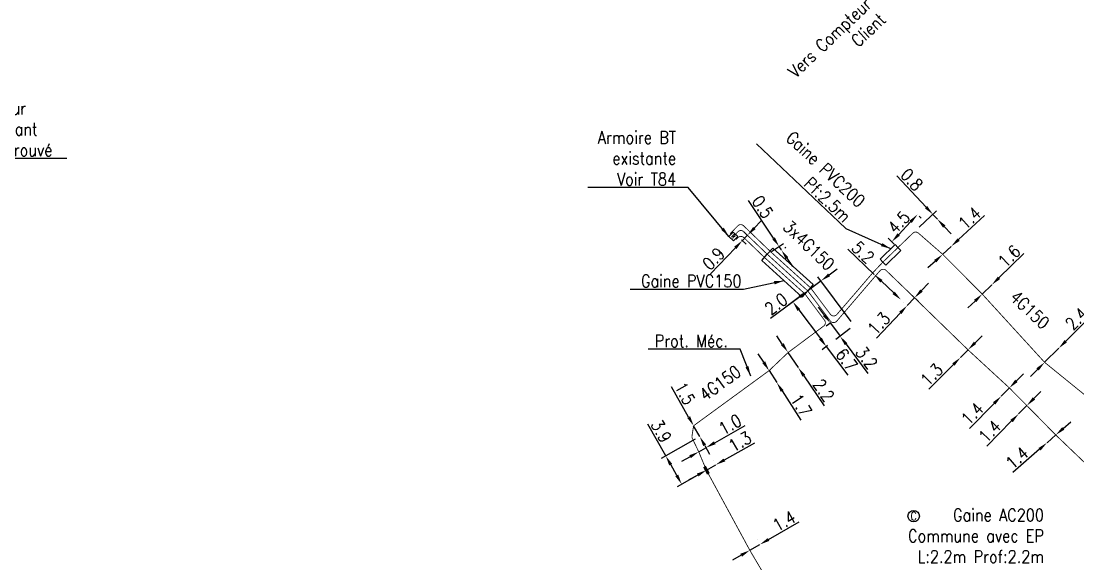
# Model space of a CAD drawing. Header units: millimetres. Extents: x 80000 to 81010, y 144000 to 145002.
# Drawn here: x 80611.1 to 80738, y 144421.1 to 144486.3 of the extents above; entities that cross this region are included whole.
import ezdxf
from ezdxf.enums import TextEntityAlignment as Align

# ---------------------------------------------------------------- set-up
doc = ezdxf.new("R2010")
doc.units = ezdxf.units.MM
doc.header["$PDMODE"] = 34
doc.linetypes.add('B_ST_AL', pattern=[2000, 1000, 1000])
doc.layers.get('0').update_dxf_attribs({"linetype": 'CONTINUOUS'})
doc.layers.get('Defpoints').update_dxf_attribs({"linetype": 'CONTINUOUS'})
for name, color, linetype in [('B_100', 3, 'CONTINUOUS'), ('B_110', 1, 'CONTINUOUS'), ('B_200', 7, 'CONTINUOUS'), ('B_300', 7, 'CONTINUOUS'), ('B_310', 7, 'CONTINUOUS'), ('B_400', 7, 'CONTINUOUS'), ('B_420', 7, 'CONTINUOUS')]:
    doc.layers.add(name, color=color, linetype=linetype)
doc.styles.add('M_ROMANS', font='ROMANS.shx', dxfattribs={"width": 0.75})
doc.styles.get("Standard").update_dxf_attribs({"font": 'romans.shx', "width": 0.85})
doc.dimstyles.get("Standard").update_dxf_attribs({"dimtxt": 1.5, "dimasz": 1.2, "dimexe": 0.625, "dimexo": 0.625, "dimgap": 0.25, "dimtad": 1, "dimdec": 1, "dimzin": 0, "dimdsep": 46, "dimtxsty": 'Standard', "dimcen": -0.5, "dimadec": 0, "dimazin": 0, "dimtfac": 1, "dimtdec": 1, "dimtmove": 0, "dimatfit": 3, "dimfxl": 0, "dimtolj": 1, "dimtzin": 0, "dimarcsym": 0})

# ---------------------------------------------------------------- blocks, each defined once
blk = doc.blocks.new('*D448')
at = {"layer": 'B_100', "color": 0, "linetype": 'Continuous', "lineweight": -2, "transparency": 16777216}
for p, q in [((80700.88, 144424.04), (80704.56, 144426.16)), ((80699.53, 144423.98), (80699.53, 144423.98)), ((80698.32, 144423.28), (80698.32, 144423.28)), ((80698.63, 144422.74), (80699.84, 144423.44)), ((80697.59, 144422.14), (80696.55, 144421.55))]:
    blk.add_line(p, q, dxfattribs=at)
at = {"layer": 'B_100', "color": 0, "linetype": 'Continuous', "transparency": 16777216}
for points in [[(80700.78, 144424.21), (80700.98, 144423.87), (80699.84, 144423.44)], [(80697.49, 144422.32), (80697.69, 144421.97), (80698.63, 144422.74)]]:
    blk.add_solid(points, dxfattribs=at)
at = {"layer": 'Defpoints', "color": 0, "linetype": 'Continuous', "transparency": 16777216}
for p in [(80698.63, 144422.74), (80699.84, 144423.44), (80699.84, 144423.44)]:
    blk.add_point(p, dxfattribs=at)
at = {"layer": 'B_100', "color": 0, "linetype": 'Continuous', "transparency": 16777216, "insert": (80702.74, 144426.26), "char_height": 1.5, "attachment_point": 5, "rotation": 29.9052}
blk.add_mtext('\\A1;1.4', dxfattribs=at)
blk = doc.blocks.new('*D450')
at = {"layer": 'B_300', "color": 0, "linetype": 'Continuous', "lineweight": -2, "transparency": 16777216}
for p, q in [((80688.53, 144434.08), (80686.36, 144437.91)), ((80692.07, 144436.09), (80687.98, 144433.78)), ((80689.85, 144431.74), (80689.12, 144433.04)), ((80692.87, 144432.06), (80689.9, 144430.38))]:
    blk.add_line(p, q, dxfattribs=at)
at = {"layer": 'B_300', "color": 0, "linetype": 'Continuous', "transparency": 16777216}
for points in [[(80689.29, 144433.14), (80688.94, 144432.94), (80688.53, 144434.08)], [(80690.03, 144431.84), (80689.68, 144431.64), (80690.44, 144430.69)]]:
    blk.add_solid(points, dxfattribs=at)
at = {"layer": 'Defpoints', "color": 0, "linetype": 'Continuous', "transparency": 16777216}
for p in [(80692.61, 144436.4), (80688.53, 144434.08), (80693.41, 144432.37)]:
    blk.add_point(p, dxfattribs=at)
at = {"layer": 'B_300', "color": 0, "linetype": 'Continuous', "transparency": 16777216, "insert": (80687.99, 144437.05), "char_height": 1.5, "attachment_point": 5, "rotation": 299.5146}
blk.add_mtext('\\A1;3.9', dxfattribs=at)
blk = doc.blocks.new('*D452')
at = {"layer": 'B_300', "color": 0, "linetype": 'Continuous', "lineweight": -2, "transparency": 16777216}
for p, q in [((80695.58, 144433.6), (80699.23, 144435.67)), ((80693.41, 144432.37), (80694.53, 144433.01)), ((80694.23, 144433.55), (80694.23, 144433.55)), ((80692.37, 144431.78), (80691.32, 144431.19))]:
    blk.add_line(p, q, dxfattribs=at)
at = {"layer": 'B_300', "color": 0, "linetype": 'Continuous', "transparency": 16777216}
for points in [[(80695.48, 144433.77), (80695.68, 144433.43), (80694.53, 144433.01)], [(80692.27, 144431.96), (80692.47, 144431.61), (80693.41, 144432.37)]]:
    blk.add_solid(points, dxfattribs=at)
at = {"layer": 'Defpoints', "color": 0, "linetype": 'Continuous', "transparency": 16777216}
for p in [(80694.53, 144433.01), (80693.41, 144432.37), (80693.41, 144432.37)]:
    blk.add_point(p, dxfattribs=at)
at = {"layer": 'B_300', "color": 0, "linetype": 'Continuous', "transparency": 16777216, "insert": (80697.44, 144435.8), "char_height": 1.5, "attachment_point": 5, "rotation": 29.5146}
blk.add_mtext('\\A1;1.3', dxfattribs=at)
blk = doc.blocks.new('*D965')
at = {"layer": 'B_400', "color": 0, "linetype": 'Continuous', "lineweight": -2, "transparency": 16777216}
for p, q in [((80701.47, 144460.25), (80698.46, 144464.76)), ((80701.25, 144458.65), (80702.66, 144459.6)), ((80702.42, 144458.83), (80702.14, 144459.25)), ((80702.82, 144459.1), (80702.94, 144459.18)), ((80703.08, 144457.84), (80703.75, 144456.84))]:
    blk.add_line(p, q, dxfattribs=at)
at = {"layer": 'B_400', "color": 0, "linetype": 'Continuous', "transparency": 16777216}
for points in [[(80701.64, 144460.36), (80701.31, 144460.14), (80702.14, 144459.25)], [(80703.25, 144457.95), (80702.92, 144457.72), (80702.42, 144458.83)]]:
    blk.add_solid(points, dxfattribs=at)
at = {"layer": 'Defpoints', "color": 0, "linetype": 'Continuous', "transparency": 16777216}
for p in [(80700.73, 144458.31), (80702.3, 144458.75), (80702.42, 144458.83)]:
    blk.add_point(p, dxfattribs=at)
at = {"layer": 'B_400', "color": 0, "linetype": 'Continuous', "transparency": 16777216, "insert": (80700.17, 144463.99), "char_height": 1.5, "attachment_point": 5, "rotation": 303.754}
blk.add_mtext('\\A1;0.5', dxfattribs=at)
blk = doc.blocks.new('B_200_01')
at = {"color": 0, "linetype": 'Continuous', "flags": 128}
blk.add_lwpolyline([(-0.75, -0.75), (-0.75, 0.75), (0.75, 0.75), (0.75, -0.75)], close=True, dxfattribs=at)
at = {"color": 0, "linetype": 'Continuous', "style": 'M_ROMANS', "width": 0.75}
blk.add_text('R', height=0.9, dxfattribs=at).set_placement((0, 0), align=Align.MIDDLE)
at = {"color": 0, "linetype": 'Continuous', "style": 'M_ROMANS', "width": 0.75, "flags": 3}
for tag, p in [('DEF_LEG', (0, -5)), ('DEF_COUP', (0, -7.5)), ('DEF_TYPE', (0, -10))]:
    blk.add_attdef(tag, text='', height=1.2, dxfattribs=at).set_placement(p, align=Align.MIDDLE)
blk = doc.blocks.new('*D966')
at = {"layer": 'B_100', "color": 0, "linetype": 'Continuous', "lineweight": -2, "transparency": 16777216}
for p, q in [((80699.17, 144461.46), (80700, 144462.33)), ((80698.34, 144460.6), (80697.72, 144459.95)), ((80698.28, 144460.66), (80697.89, 144461.03)), ((80697.63, 144460.04), (80698.17, 144459.52)), ((80696.89, 144459.08), (80693.9, 144455.98))]:
    blk.add_line(p, q, dxfattribs=at)
at = {"layer": 'B_100', "color": 0, "linetype": 'Continuous', "transparency": 16777216}
for points in [[(80699.03, 144461.6), (80699.32, 144461.33), (80698.34, 144460.6)], [(80696.74, 144459.22), (80697.03, 144458.95), (80697.72, 144459.95)]]:
    blk.add_solid(points, dxfattribs=at)
at = {"layer": 'Defpoints', "color": 0, "linetype": 'Continuous', "transparency": 16777216}
for p in [(80697.18, 144460.47), (80697.72, 144459.95), (80698.73, 144460.23)]:
    blk.add_point(p, dxfattribs=at)
at = {"layer": 'B_100', "color": 0, "linetype": 'Continuous', "transparency": 16777216, "insert": (80694.26, 144457.79), "char_height": 1.5, "attachment_point": 5, "rotation": 46.1416}
blk.add_mtext('\\A1;0.9', dxfattribs=at)
blk = doc.blocks.new('*D967')
at = {"layer": 'B_400', "color": 0, "linetype": 'Continuous', "lineweight": -2, "transparency": 16777216}
for p, q in [((80710.82, 144450.25), (80706.81, 144455.62)), ((80708.15, 144455.84), (80709.11, 144456.56)), ((80707.19, 144455.12), (80705.58, 144453.92)), ((80704.62, 144453.21), (80701.12, 144450.59))]:
    blk.add_line(p, q, dxfattribs=at)
at = {"layer": 'B_400', "color": 0, "linetype": 'Continuous', "transparency": 16777216}
for points in [[(80708.03, 144456), (80708.27, 144455.68), (80707.19, 144455.12)], [(80704.5, 144453.37), (80704.74, 144453.05), (80705.58, 144453.92)]]:
    blk.add_solid(points, dxfattribs=at)
at = {"layer": 'Defpoints', "color": 0, "linetype": 'Continuous', "transparency": 16777216}
for p in [(80707.19, 144455.12), (80705.58, 144453.92), (80711.2, 144449.75)]:
    blk.add_point(p, dxfattribs=at)
at = {"layer": 'B_400', "color": 0, "linetype": 'Continuous', "transparency": 16777216, "insert": (80701.79, 144452.34), "char_height": 1.5, "attachment_point": 5, "rotation": 36.7563}
blk.add_mtext('\\A1;2.0', dxfattribs=at)
blk = doc.blocks.new('*D968')
at = {"layer": 'B_100', "color": 0, "linetype": 'Continuous', "lineweight": -2, "transparency": 16777216}
for p, q in [((80707.58, 144451), (80706.86, 144451.96)), ((80708.36, 144450.08), (80707.8, 144449.67)), ((80708.3, 144450.04), (80709.47, 144448.47)), ((80710.69, 144449.38), (80708.97, 144448.09)), ((80710.19, 144447.51), (80712.81, 144444))]:
    blk.add_line(p, q, dxfattribs=at)
at = {"layer": 'B_100', "color": 0, "linetype": 'Continuous', "transparency": 16777216}
for points in [[(80707.74, 144451.12), (80707.42, 144450.88), (80708.3, 144450.04)], [(80710.35, 144447.63), (80710.03, 144447.39), (80709.47, 144448.47)]]:
    blk.add_solid(points, dxfattribs=at)
at = {"layer": 'Defpoints', "color": 0, "linetype": 'Continuous', "transparency": 16777216}
for p in [(80708.86, 144450.46), (80708.3, 144450.04), (80711.2, 144449.75)]:
    blk.add_point(p, dxfattribs=at)
at = {"layer": 'B_100', "color": 0, "linetype": 'Continuous', "transparency": 16777216, "insert": (80712.66, 144445.87), "char_height": 1.5, "attachment_point": 5, "rotation": 306.7563}
blk.add_mtext('\\A1;3.2', dxfattribs=at)
blk = doc.blocks.new('*D969')
at = {"layer": 'B_100', "color": 0, "linetype": 'Continuous', "lineweight": -2, "transparency": 16777216}
for p, q in [((80691.28, 144438.75), (80689.22, 144442.39)), ((80692.61, 144436.4), (80691.88, 144437.7)), ((80693.21, 144435.35), (80693.8, 144434.31))]:
    blk.add_line(p, q, dxfattribs=at)
at = {"layer": 'B_100', "color": 0, "linetype": 'Continuous', "transparency": 16777216}
for points in [[(80691.46, 144438.85), (80691.11, 144438.65), (80691.88, 144437.7)], [(80693.38, 144435.45), (80693.03, 144435.26), (80692.61, 144436.4)]]:
    blk.add_solid(points, dxfattribs=at)
at = {"layer": 'Defpoints', "color": 0, "linetype": 'Continuous', "transparency": 16777216}
for p in [(80691.88, 144437.7), (80692.61, 144436.4), (80692.61, 144436.4)]:
    blk.add_point(p, dxfattribs=at)
at = {"layer": 'B_100', "color": 0, "linetype": 'Continuous', "transparency": 16777216, "insert": (80690.83, 144441.59), "char_height": 1.5, "attachment_point": 5, "rotation": 299.5145}
blk.add_mtext('\\A1;1.5', dxfattribs=at)
blk = doc.blocks.new('*D970')
at = {"layer": 'B_100', "color": 0, "linetype": 'Continuous', "lineweight": -2, "transparency": 16777216}
for p, q in [((80700.3, 144445.34), (80699.65, 144446.35)), ((80700.94, 144444.33), (80701.86, 144442.9)), ((80702.5, 144441.89), (80704.76, 144438.36))]:
    blk.add_line(p, q, dxfattribs=at)
at = {"layer": 'B_100', "color": 0, "linetype": 'Continuous', "transparency": 16777216}
for points in [[(80700.47, 144445.45), (80700.13, 144445.23), (80700.94, 144444.33)], [(80702.67, 144442), (80702.34, 144441.78), (80701.86, 144442.9)]]:
    blk.add_solid(points, dxfattribs=at)
at = {"layer": 'Defpoints', "color": 0, "linetype": 'Continuous', "transparency": 16777216}
for p in [(80700.94, 144444.33), (80701.86, 144442.9), (80701.86, 144442.9)]:
    blk.add_point(p, dxfattribs=at)
at = {"layer": 'B_100', "color": 0, "linetype": 'Continuous', "transparency": 16777216, "insert": (80704.8, 144440.16), "char_height": 1.5, "attachment_point": 5, "rotation": 302.5802}
blk.add_mtext('\\A1;1.7', dxfattribs=at)
blk = doc.blocks.new('*D971')
at = {"layer": 'B_100', "color": 0, "linetype": 'Continuous', "lineweight": -2, "transparency": 16777216}
for p, q in [((80702.53, 144447.52), (80701.86, 144448.51)), ((80703.21, 144446.53), (80704.44, 144444.71)), ((80705.11, 144443.71), (80707.57, 144440.1))]:
    blk.add_line(p, q, dxfattribs=at)
at = {"layer": 'B_100', "color": 0, "linetype": 'Continuous', "transparency": 16777216}
for points in [[(80702.7, 144447.63), (80702.37, 144447.41), (80703.21, 144446.53)], [(80705.28, 144443.83), (80704.95, 144443.6), (80704.44, 144444.71)]]:
    blk.add_solid(points, dxfattribs=at)
at = {"layer": 'Defpoints', "color": 0, "linetype": 'Continuous', "transparency": 16777216}
for p in [(80703.21, 144446.53), (80704.44, 144444.71), (80704.44, 144444.71)]:
    blk.add_point(p, dxfattribs=at)
at = {"layer": 'B_100', "color": 0, "linetype": 'Continuous', "transparency": 16777216, "insert": (80707.5, 144441.97), "char_height": 1.5, "attachment_point": 5, "rotation": 304.1401}
blk.add_mtext('\\A1;2.2', dxfattribs=at)
blk = doc.blocks.new('*D972')
at = {"layer": 'B_100', "color": 0, "linetype": 'Continuous', "lineweight": -2, "transparency": 16777216}
for p, q in [((80713.56, 144455.9), (80710.39, 144458.91)), ((80715.91, 144453.68), (80714.43, 144455.07))]:
    blk.add_line(p, q, dxfattribs=at)
at = {"layer": 'B_100', "color": 0, "linetype": 'Continuous', "transparency": 16777216}
for points in [[(80714.57, 144455.22), (80714.3, 144454.93), (80713.56, 144455.9)], [(80716.04, 144453.82), (80715.77, 144453.53), (80716.78, 144452.85)]]:
    blk.add_solid(points, dxfattribs=at)
at = {"layer": 'Defpoints', "color": 0, "linetype": 'Continuous', "transparency": 16777216}
for p in [(80713.56, 144455.9), (80716.78, 144452.85), (80716.78, 144452.85)]:
    blk.add_point(p, dxfattribs=at)
at = {"layer": 'B_100', "color": 0, "linetype": 'Continuous', "transparency": 16777216, "insert": (80712.23, 144458.54), "char_height": 1.5, "attachment_point": 5, "rotation": 316.5619}
blk.add_mtext('\\A1;5.2', dxfattribs=at)
blk = doc.blocks.new('*D973')
at = {"layer": 'B_100', "color": 0, "linetype": 'Continuous', "lineweight": -2, "transparency": 16777216}
for p, q in [((80719.25, 144453.96), (80720.08, 144454.83)), ((80718.42, 144453.08), (80717.53, 144452.14)), ((80718.13, 144453.37), (80718.88, 144452.66)), ((80717.08, 144452.57), (80717.08, 144452.57)), ((80716.71, 144451.27), (80713.83, 144448.23))]:
    blk.add_line(p, q, dxfattribs=at)
at = {"layer": 'B_100', "color": 0, "linetype": 'Continuous', "transparency": 16777216}
for points in [[(80719.1, 144454.09), (80719.4, 144453.82), (80718.42, 144453.08)], [(80716.56, 144451.41), (80716.85, 144451.13), (80717.53, 144452.14)]]:
    blk.add_solid(points, dxfattribs=at)
at = {"layer": 'Defpoints', "color": 0, "linetype": 'Continuous', "transparency": 16777216}
for p in [(80717.67, 144453.8), (80717.53, 144452.14), (80717.53, 144452.14)]:
    blk.add_point(p, dxfattribs=at)
at = {"layer": 'B_100', "color": 0, "linetype": 'Continuous', "transparency": 16777216, "insert": (80714.13, 144450), "char_height": 1.5, "attachment_point": 5, "rotation": 46.5619}
blk.add_mtext('\\A1;1.3', dxfattribs=at)
blk = doc.blocks.new('*D974')
at = {"layer": 'B_100', "color": 0, "linetype": 'Continuous', "lineweight": -2, "transparency": 16777216}
for p, q in [((80725.69, 144447.68), (80726.54, 144448.53)), ((80724.84, 144446.83), (80723.93, 144445.91)), ((80723.08, 144445.06), (80720.13, 144442.09))]:
    blk.add_line(p, q, dxfattribs=at)
at = {"layer": 'B_100', "color": 0, "linetype": 'Continuous', "transparency": 16777216}
for points in [[(80725.55, 144447.82), (80725.83, 144447.54), (80724.84, 144446.83)], [(80722.94, 144445.2), (80723.22, 144444.92), (80723.93, 144445.91)]]:
    blk.add_solid(points, dxfattribs=at)
at = {"layer": 'Defpoints', "color": 0, "linetype": 'Continuous', "transparency": 16777216}
for p in [(80724.84, 144446.83), (80723.93, 144445.91), (80723.93, 144445.91)]:
    blk.add_point(p, dxfattribs=at)
at = {"layer": 'B_100', "color": 0, "linetype": 'Continuous', "transparency": 16777216, "insert": (80720.47, 144443.85), "char_height": 1.5, "attachment_point": 5, "rotation": 45.1543}
blk.add_mtext('\\A1;1.3', dxfattribs=at)
blk = doc.blocks.new('*D975')
at = {"layer": 'B_100', "color": 0, "linetype": 'Continuous', "lineweight": -2, "transparency": 16777216}
for p, q in [((80730.66, 144443.1), (80731.5, 144443.96)), ((80729.81, 144442.25), (80728.83, 144441.26)), ((80727.99, 144440.4), (80725, 144437.38))]:
    blk.add_line(p, q, dxfattribs=at)
at = {"layer": 'B_100', "color": 0, "linetype": 'Continuous', "transparency": 16777216}
for points in [[(80730.51, 144443.25), (80730.8, 144442.96), (80729.81, 144442.25)], [(80727.84, 144440.54), (80728.13, 144440.26), (80728.83, 144441.26)]]:
    blk.add_solid(points, dxfattribs=at)
at = {"layer": 'Defpoints', "color": 0, "linetype": 'Continuous', "transparency": 16777216}
for p in [(80729.81, 144442.25), (80728.83, 144441.26), (80728.83, 144441.26)]:
    blk.add_point(p, dxfattribs=at)
at = {"layer": 'B_100', "color": 0, "linetype": 'Continuous', "transparency": 16777216, "insert": (80725.36, 144439.17), "char_height": 1.5, "attachment_point": 5, "rotation": 45.3429}
blk.add_mtext('\\A1;1.4', dxfattribs=at)
blk = doc.blocks.new('*D976')
at = {"layer": 'B_100', "color": 0, "linetype": 'Continuous', "lineweight": -2, "transparency": 16777216}
for p, q in [((80732.75, 144440.98), (80733.6, 144441.83)), ((80731.91, 144440.13), (80730.92, 144439.13)), ((80730.07, 144438.28), (80727.08, 144435.27))]:
    blk.add_line(p, q, dxfattribs=at)
at = {"layer": 'B_100', "color": 0, "linetype": 'Continuous', "transparency": 16777216}
for points in [[(80732.61, 144441.12), (80732.89, 144440.84), (80731.91, 144440.13)], [(80729.93, 144438.42), (80730.22, 144438.14), (80730.92, 144439.13)]]:
    blk.add_solid(points, dxfattribs=at)
at = {"layer": 'Defpoints', "color": 0, "linetype": 'Continuous', "transparency": 16777216}
for p in [(80730.92, 144439.13), (80730.92, 144439.13), (80731.91, 144440.13)]:
    blk.add_point(p, dxfattribs=at)
at = {"layer": 'B_100', "color": 0, "linetype": 'Continuous', "transparency": 16777216, "insert": (80727.45, 144437.05), "char_height": 1.5, "attachment_point": 5, "rotation": 45.2084}
blk.add_mtext('\\A1;1.4', dxfattribs=at)
blk = doc.blocks.new('*D977')
at = {"layer": 'B_100', "color": 0, "linetype": 'Continuous', "lineweight": -2, "transparency": 16777216}
for p, q in [((80736.28, 144437.39), (80737.18, 144438.18)), ((80735.38, 144436.6), (80734.33, 144435.67)), ((80733.43, 144434.88), (80730.23, 144432.08))]:
    blk.add_line(p, q, dxfattribs=at)
at = {"layer": 'B_100', "color": 0, "linetype": 'Continuous', "transparency": 16777216}
for points in [[(80736.15, 144437.54), (80736.42, 144437.24), (80735.38, 144436.6)], [(80733.3, 144435.03), (80733.56, 144434.73), (80734.33, 144435.67)]]:
    blk.add_solid(points, dxfattribs=at)
at = {"layer": 'Defpoints', "color": 0, "linetype": 'Continuous', "transparency": 16777216}
for p in [(80735.38, 144436.6), (80734.33, 144435.67), (80734.33, 144435.67)]:
    blk.add_point(p, dxfattribs=at)
at = {"layer": 'B_100', "color": 0, "linetype": 'Continuous', "transparency": 16777216, "insert": (80730.72, 144433.84), "char_height": 1.5, "attachment_point": 5, "rotation": 41.2882}
blk.add_mtext('\\A1;1.4', dxfattribs=at)
blk = doc.blocks.new('*D980')
at = {"layer": 'B_100', "color": 0, "linetype": 'Continuous', "lineweight": -2, "transparency": 16777216}
for p, q in [((80694.41, 144435.67), (80698.05, 144437.73)), ((80691.45, 144433.99), (80690.41, 144433.4)), ((80692.49, 144434.58), (80693.36, 144435.07))]:
    blk.add_line(p, q, dxfattribs=at)
at = {"layer": 'B_100', "color": 0, "linetype": 'Continuous', "transparency": 16777216}
for points in [[(80694.31, 144435.84), (80694.51, 144435.49), (80693.36, 144435.07)], [(80691.35, 144434.16), (80691.55, 144433.82), (80692.49, 144434.58)]]:
    blk.add_solid(points, dxfattribs=at)
at = {"layer": 'Defpoints', "color": 0, "linetype": 'Continuous', "transparency": 16777216}
for p in [(80692.49, 144434.58), (80693.36, 144435.07), (80693.36, 144435.07)]:
    blk.add_point(p, dxfattribs=at)
at = {"layer": 'B_100', "color": 0, "linetype": 'Continuous', "transparency": 16777216, "insert": (80696.26, 144437.86), "char_height": 1.5, "attachment_point": 5, "rotation": 29.5145}
blk.add_mtext('\\A1;1.0', dxfattribs=at)
blk = doc.blocks.new('*D981')
at = {"layer": 'B_100', "color": 0, "linetype": 'Continuous', "lineweight": -2, "transparency": 16777216}
for p, q in [((80719.8, 144463.99), (80716.27, 144467.75)), ((80718.99, 144461.59), (80721.07, 144463.54)), ((80721.16, 144462.53), (80720.62, 144463.11)), ((80721.98, 144461.65), (80722.8, 144460.77))]:
    blk.add_line(p, q, dxfattribs=at)
at = {"layer": 'B_100', "color": 0, "linetype": 'Continuous', "transparency": 16777216}
for points in [[(80719.94, 144464.12), (80719.65, 144463.85), (80720.62, 144463.11)], [(80722.13, 144461.79), (80721.84, 144461.51), (80721.16, 144462.53)]]:
    blk.add_solid(points, dxfattribs=at)
at = {"layer": 'Defpoints', "color": 0, "linetype": 'Continuous', "transparency": 16777216}
for p in [(80721.16, 144462.53), (80721.16, 144462.53), (80718.54, 144461.17)]:
    blk.add_point(p, dxfattribs=at)
at = {"layer": 'B_100', "color": 0, "linetype": 'Continuous', "transparency": 16777216, "insert": (80718.09, 144467.28), "char_height": 1.5, "attachment_point": 5, "rotation": 313.0988}
blk.add_mtext('\\A1;0.8', dxfattribs=at)
blk = doc.blocks.new('*D982')
at = {"layer": 'B_100', "color": 0, "linetype": 'Continuous', "lineweight": -2, "transparency": 16777216}
for p, q in [((80723.7, 144460.08), (80726.83, 144462.96)), ((80721.8, 144458.31), (80722.82, 144459.26)), ((80720.92, 144457.5), (80720.03, 144456.68))]:
    blk.add_line(p, q, dxfattribs=at)
at = {"layer": 'B_100', "color": 0, "linetype": 'Continuous', "transparency": 16777216}
for points in [[(80723.57, 144460.22), (80723.84, 144459.93), (80722.82, 144459.26)], [(80720.78, 144457.64), (80721.05, 144457.35), (80721.8, 144458.31)]]:
    blk.add_solid(points, dxfattribs=at)
at = {"layer": 'Defpoints', "color": 0, "linetype": 'Continuous', "transparency": 16777216}
for p in [(80721.8, 144458.31), (80722.82, 144459.26), (80722.82, 144459.26)]:
    blk.add_point(p, dxfattribs=at)
at = {"layer": 'B_100', "color": 0, "linetype": 'Continuous', "transparency": 16777216, "insert": (80725.03, 144462.66), "char_height": 1.5, "attachment_point": 5, "rotation": 42.7637}
blk.add_mtext('\\A1;1.4', dxfattribs=at)
blk = doc.blocks.new('*D983')
at = {"layer": 'B_400', "color": 0, "linetype": 'Continuous', "lineweight": -2, "transparency": 16777216}
for p, q in [((80716.51, 144460.69), (80717.95, 144462.22)), ((80718.97, 144462.9), (80719.22, 144462.66)), ((80715.96, 144459.55), (80715.23, 144460.24))]:
    blk.add_line(p, q, dxfattribs=at)
at = {"layer": 'B_400', "color": 0, "linetype": 'Continuous', "transparency": 16777216}
for points in [[(80717.8, 144462.35), (80718.09, 144462.08), (80718.77, 144463.09)], [(80716.36, 144460.83), (80716.65, 144460.55), (80715.68, 144459.82)]]:
    blk.add_solid(points, dxfattribs=at)
at = {"layer": 'Defpoints', "color": 0, "linetype": 'Continuous', "transparency": 16777216}
for p in [(80718.51, 144463.33), (80718.77, 144463.09), (80716.42, 144459.12)]:
    blk.add_point(p, dxfattribs=at)
at = {"layer": 'B_400', "color": 0, "linetype": 'Continuous', "transparency": 16777216, "insert": (80716.52, 144462.16), "char_height": 1.5, "attachment_point": 5, "rotation": 46.6942}
blk.add_mtext('\\A1;4.5', dxfattribs=at)
blk = doc.blocks.new('*D984')
at = {"layer": 'B_100', "color": 0, "linetype": 'Continuous', "lineweight": -2, "transparency": 16777216}
for p, q in [((80728.56, 144455.48), (80731.56, 144458.4)), ((80726.55, 144453.53), (80727.7, 144454.65)), ((80725.69, 144452.7), (80724.83, 144451.86))]:
    blk.add_line(p, q, dxfattribs=at)
at = {"layer": 'B_100', "color": 0, "linetype": 'Continuous', "transparency": 16777216}
for points in [[(80728.42, 144455.63), (80728.7, 144455.34), (80727.7, 144454.65)], [(80725.55, 144452.84), (80725.83, 144452.55), (80726.55, 144453.53)]]:
    blk.add_solid(points, dxfattribs=at)
at = {"layer": 'Defpoints', "color": 0, "linetype": 'Continuous', "transparency": 16777216}
for p in [(80727.7, 144454.65), (80727.7, 144454.65), (80726.55, 144453.53)]:
    blk.add_point(p, dxfattribs=at)
at = {"layer": 'B_100', "color": 0, "linetype": 'Continuous', "transparency": 16777216, "insert": (80729.8, 144458.08), "char_height": 1.5, "attachment_point": 5, "rotation": 44.1675}
blk.add_mtext('\\A1;1.6', dxfattribs=at)
blk = doc.blocks.new('*D985')
at = {"layer": 'B_100', "color": 0, "linetype": 'Continuous', "lineweight": -2, "transparency": 16777216}
for p, q in [((80736.58, 144447.87), (80739.72, 144451.01)), ((80734.04, 144445.33), (80735.74, 144447.02)), ((80733.19, 144444.48), (80732.34, 144443.63))]:
    blk.add_line(p, q, dxfattribs=at)
at = {"layer": 'B_100', "color": 0, "linetype": 'Continuous', "transparency": 16777216}
for points in [[(80736.44, 144448.01), (80736.73, 144447.73), (80735.74, 144447.02)], [(80733.05, 144444.62), (80733.33, 144444.34), (80734.04, 144445.33)]]:
    blk.add_solid(points, dxfattribs=at)
at = {"layer": 'Defpoints', "color": 0, "linetype": 'Continuous', "transparency": 16777216}
for p in [(80735.74, 144447.02), (80735.74, 144447.02), (80734.04, 144445.33)]:
    blk.add_point(p, dxfattribs=at)
at = {"layer": 'B_100', "color": 0, "linetype": 'Continuous', "transparency": 16777216, "insert": (80737.87, 144450.57), "char_height": 1.5, "attachment_point": 5, "rotation": 45.0122}
blk.add_mtext('\\A1;2.4', dxfattribs=at)
blk = doc.blocks.new('*D753')
at = {"layer": 'B_400', "color": 0, "linetype": 'Continuous', "lineweight": -2, "transparency": 16777216}
for p, q in [((80705.08, 144453.55), (80703.3, 144452.22)), ((80704.52, 144451.63), (80707.1, 144448.19)), ((80707.97, 144447.34), (80707.31, 144446.85)), ((80707.81, 144447.23), (80710.39, 144443.77))]:
    blk.add_line(p, q, dxfattribs=at)
at = {"layer": 'B_400', "color": 0, "linetype": 'Continuous', "transparency": 16777216}
for points in [[(80704.68, 144451.75), (80704.36, 144451.51), (80703.8, 144452.59)], [(80707.26, 144448.31), (80706.94, 144448.07), (80707.81, 144447.23)]]:
    blk.add_solid(points, dxfattribs=at)
at = {"layer": 'Defpoints', "color": 0, "linetype": 'Continuous', "transparency": 16777216}
for p in [(80705.58, 144453.92), (80707.81, 144447.23), (80708.47, 144447.72)]:
    blk.add_point(p, dxfattribs=at)
at = {"layer": 'B_400', "color": 0, "linetype": 'Continuous', "transparency": 16777216, "insert": (80710.26, 144445.62), "char_height": 1.5, "attachment_point": 5, "rotation": 306.7563}
blk.add_mtext('\\A1;6.7', dxfattribs=at)
blk = doc.blocks.new('B_300_03')
at = {"color": 0, "linetype": 'Continuous'}
blk.add_solid([(-1, 0.75), (-1, 0), (1, 0.75), (1, 0)], dxfattribs=at)
at = {"color": 0, "linetype": 'Continuous', "style": 'M_ROMANS', "width": 0.75, "flags": 3}
for tag, p in [('DEF_LEG', (0, -4.25)), ('DEF_COUP', (0, -6.75)), ('DEF_TYPE', (0, -9.25))]:
    blk.add_attdef(tag, text='', height=1.2, dxfattribs=at).set_placement(p, align=Align.MIDDLE)

msp = doc.modelspace()

# ---------------------------------------------------------------- linework, layer by layer
at = {"layer": 'B_100', "linetype": 'B_ST_AL', "const_width": 0.1, "flags": 128}
for points in [[(80731.99, 144396.83), (80732.51, 144396.1, 0.420441), (80733.21, 144395.98), (80734.38, 144396.82), (80736.26, 144398.16), (80738.99, 144400.17), (80743.5, 144404.38), (80746.43, 144407.09), (80749.17, 144409.87), (80753.82, 144414.21, 0.057801), (80753.89, 144414.3), (80757.3, 144419.85, -0.079259), (80757.4, 144419.96), (80759.38, 144421.52, 0.447506), (80759.43, 144422.26), (80758.72, 144422.97), (80754.15, 144427.61), (80744.04, 144437.07), (80744.04, 144437.07), (80739.74, 144440.7), (80734.04, 144445.33), (80726.55, 144453.53), (80721.8, 144458.31), (80718.88, 144460.86, 0.390121), (80718.21, 144460.85), (80714.59, 144457.35), (80713.38, 144456.07), (80709.09, 144451.08, -0.479534), (80708.31, 144451.1), (80705.92, 144454.29), (80701.08, 144458.66), (80697.88, 144461.74, 0.414214), (80697.17, 144461.72), (80696.31, 144460.83), (80696.4, 144460.74)], [(80732.38, 144397.12), (80732.92, 144396.39, -0.003104), (80732.92, 144396.39), (80734.09, 144397.22), (80735.96, 144398.57), (80738.67, 144400.55), (80743.16, 144404.75), (80746.08, 144407.45), (80748.82, 144410.23), (80753.47, 144414.57), (80755.21, 144417.4, 0.363295), (80755.12, 144418.04), (80749.86, 144422.72), (80744.81, 144427.56), (80735.38, 144436.6), (80731.91, 144440.13), (80729.81, 144442.25), (80724.84, 144446.83), (80717.67, 144453.8), (80715, 144456.37, 0.431042), (80714.27, 144456.34), (80713.74, 144455.73), (80713.74, 144455.73), (80709.07, 144450.28, -0.480116), (80708.29, 144450.31), (80705.58, 144453.92), (80700.73, 144458.31), (80697.89, 144461.03, 0.414214), (80697.19, 144461.02), (80696.91, 144460.73)], [(80693.41, 144432.37), (80692.49, 144434.58), (80691.73, 144436.17, -0.152614), (80691.68, 144436.46), (80691.84, 144437.5, -0.19881), (80692.04, 144437.83), (80700.94, 144444.33), (80703.23, 144446.51), (80707.5, 144449.69, 0.413588), (80707.6, 144450.39), (80705.25, 144453.55), (80700.37, 144457.95), (80697.91, 144460.32, 0.414214), (80697.2, 144460.31), (80697.02, 144460.12), (80696.92, 144460.22)], [(80693.41, 144432.37), (80698.63, 144422.74), (80715.59, 144394.02, 0.338687), (80717.75, 144393.26), (80724.76, 144397.62)]]:
    msp.add_lwpolyline(points, format="xyb", dxfattribs=at)
at = {"layer": 'B_400', "color": 7, "linetype": 'CONTINUOUS'}
for p, q in [((80716.07, 144459.48), (80714.27, 144457.74)), ((80716.07, 144459.48), (80716.42, 144459.12)), ((80700.06, 144457.56), (80700.73, 144458.31)), ((80701.4, 144459.05), (80700.73, 144458.31)), ((80706.25, 144454.67), (80701.4, 144459.05)), ((80716.77, 144458.76), (80714.97, 144457.02)), ((80716.77, 144458.76), (80716.42, 144459.12)), ((80704.91, 144453.18), (80700.06, 144457.56)), ((80714.27, 144457.74), (80714.62, 144457.38)), ((80714.97, 144457.02), (80714.62, 144457.38)), ((80706.25, 144454.67), (80705.58, 144453.92)), ((80704.91, 144453.18), (80705.58, 144453.92))]:
    msp.add_line(p, q, dxfattribs=at)
at = {"layer": 'B_400', "linetype": 'Continuous'}
msp.add_circle((80718.31, 144426.85), 0.683, dxfattribs=at)

# ---------------------------------------------------------------- block references
at = {"layer": 'B_200', "xscale": 0.5, "yscale": 0.5, "zscale": 0.5, "rotation": 316.1416337636733}
msp.add_blockref('B_200_01', (80696.65, 144460.46), dxfattribs=at)
at = {"layer": 'B_300', "xscale": 0.5000000000151252, "yscale": 0.5000000000151252, "zscale": 0.5000000000151252, "rotation": 298.4396116364045}
msp.add_blockref('B_300_03', (80693.25, 144432.28), dxfattribs=at)

# ---------------------------------------------------------------- texts
at = {"layer": 'B_100', "linetype": 'Continuous', "width": 0.85}
for s, rotation, p in [('3x4G150', 316.1971, (80705.73, 144459.38)), ('4G150', 316.5154, (80732.28, 144451.63)), ('4G150', 36.1617, (80695.05, 144442.83))]:
    msp.add_text(s, height=1.5, rotation=rotation, dxfattribs=at).set_placement(p, align=Align.MIDDLE)
at = {"layer": 'B_110', "linetype": 'Continuous', "insert": (80715.08, 144486.35), "char_height": 1.5, "attachment_point": 9, "rotation": 43.4191}
msp.add_mtext('\\A1;Vers Compteur\\PClient', dxfattribs=at)
at = {"layer": 'B_200', "linetype": 'Continuous', "insert": (80689.77, 144466.6), "char_height": 1.5, "attachment_point": 9}
msp.add_mtext('\\A1;Armoire BT \\Pexistante\\PVoir T84', dxfattribs=at)
at = {"layer": 'B_310', "linetype": 'Continuous', "insert": (80601.03, 144473.35), "char_height": 1.5, "attachment_point": 4}
msp.add_mtext('\\A1;Jonction sur \\Pcâble existant\\PPlan non trouvé', dxfattribs=at)
at = {"layer": 'B_400', "linetype": 'Continuous', "width": 0.85}
msp.add_text('C', height=1, dxfattribs=at).set_placement((80718.31, 144426.85), align=Align.MIDDLE_CENTER)
at = {"layer": 'B_400', "linetype": 'Continuous', "insert": (80709.89, 144462.02), "char_height": 1.5, "attachment_point": 9, "rotation": 316.5786}
msp.add_mtext('\\A1;Gaine PVC200\\PPf:2.5m', dxfattribs=at)
at = {"layer": 'B_400', "linetype": 'Continuous', "char_height": 1.5, "attachment_point": 9}
for s, insert in [('\\A1;Gaine PVC150', (80697.63, 144454.35)), ('\\A1;Gaine AC200\\PCommune avec EP\\PL:2.2m Prof:2.2m', (80733.97, 144421.23))]:
    msp.add_mtext(s, dxfattribs=dict(at, insert=insert))
at = {"layer": 'B_420', "linetype": 'Continuous', "insert": (80696, 144447.15), "char_height": 1.5, "attachment_point": 9}
msp.add_mtext('\\A1;Prot. Méc.', dxfattribs=at)

# ---------------------------------------------------------------- dimensions: what is measured, and where the dimension line sits
at = {"layer": 'B_100', "linetype": 'Continuous'}
for base, p1, p2, angle, picture, middle in [((80721.16, 144462.53), (80718.54, 144461.17), (80721.16, 144462.53), 133.0988, '*D981', (80717.36, 144466.59)), ((80722.82, 144459.26), (80721.8, 144458.31), (80722.82, 144459.26), 222.7637, '*D982', (80725.71, 144461.93)), ((80697.72, 144459.95), (80698.73, 144460.23), (80697.18, 144460.47), 46.1416, '*D966', (80694.98, 144457.1)), ((80727.7, 144454.65), (80726.55, 144453.53), (80727.7, 144454.65), 224.1675, '*D984', (80730.49, 144457.36)), ((80717.53, 144452.14), (80717.67, 144453.8), (80717.53, 144452.14), 46.5619, '*D973', (80714.85, 144449.31)), ((80735.74, 144447.02), (80734.04, 144445.33), (80735.74, 144447.02), 225.0122, '*D985', (80738.58, 144449.86)), ((80704.44, 144444.71), (80703.21, 144446.53), (80704.44, 144444.71), 124.1401, '*D971', (80706.68, 144441.41)), ((80723.93, 144445.91), (80724.84, 144446.83), (80723.93, 144445.91), 45.1543, '*D974', (80721.18, 144443.15)), ((80701.86, 144442.9), (80700.94, 144444.33), (80701.86, 144442.9), 122.5802, '*D970', (80703.96, 144439.62)), ((80692.61, 144436.4), (80691.88, 144437.7), (80692.61, 144436.4), 119.5145, '*D969', (80689.96, 144441.09)), ((80728.83, 144441.26), (80729.81, 144442.25), (80728.83, 144441.26), 45.3429, '*D975', (80726.07, 144438.46)), ((80730.92, 144439.13), (80731.91, 144440.13), (80730.92, 144439.13), 45.2084, '*D976', (80728.15, 144436.35)), ((80693.36, 144435.07), (80692.49, 144434.58), (80693.36, 144435.07), 209.5145, '*D980', (80696.75, 144436.99)), ((80734.33, 144435.67), (80735.38, 144436.6), (80734.33, 144435.67), 41.2882, '*D977', (80731.38, 144433.08))]:
    dim = msp.add_linear_dim(base=base, p1=p1, p2=p2, angle=angle, dimstyle='Standard', override={"dimfxl": 1.25}, dxfattribs=at)
    dim.commit()
    dim.dimension.update_dxf_attribs({"geometry": picture, "text_midpoint": middle, "dimtype": 160})
for base, p1, p2, angle, text, picture, middle in [((80716.78, 144452.85), (80713.56, 144455.9), (80716.78, 144452.85), 136.5619, '5.2', '*D972', (80711.54, 144457.82)), ((80708.3, 144450.04), (80711.2, 144449.75), (80708.86, 144450.46), 126.7563, '3.2', '*D968', (80711.86, 144445.27))]:
    dim = msp.add_linear_dim(base=base, p1=p1, p2=p2, angle=angle, text=text, dimstyle='Standard', override={"dimfxl": 1.25}, dxfattribs=at)
    dim.commit()
    dim.dimension.update_dxf_attribs({"geometry": picture, "text_midpoint": middle, "dimtype": 160})
dim = msp.add_linear_dim(base=(80699.84, 144423.44), p1=(80698.63, 144422.74), p2=(80699.84, 144423.44), angle=29.9052, dimstyle='Standard', dxfattribs=at)
dim.commit()
dim.dimension.update_dxf_attribs({"geometry": '*D448', "text_midpoint": (80703.24, 144425.4), "dimtype": 161})
at = {"layer": 'B_300', "linetype": 'Continuous'}
for base, p1, p2, angle, picture, middle in [((80688.53, 144434.08), (80693.41, 144432.37), (80692.61, 144436.4), 119.5146, '*D450', (80687.12, 144436.56)), ((80693.41, 144432.37), (80694.53, 144433.01), (80693.41, 144432.37), 29.5146, '*D452', (80697.93, 144434.93))]:
    dim = msp.add_linear_dim(base=base, p1=p1, p2=p2, angle=angle, dimstyle='Standard', dxfattribs=at)
    dim.commit()
    dim.dimension.update_dxf_attribs({"geometry": picture, "text_midpoint": middle, "dimtype": 160})
at = {"layer": 'B_400', "linetype": 'Continuous'}
for base, p1, p2, angle, picture, middle in [((80702.42, 144458.83), (80700.73, 144458.31), (80702.3, 144458.75), 123.754, '*D965', (80699.34, 144463.44)), ((80718.77, 144463.09), (80716.42, 144459.12), (80718.51, 144463.33), 226.6942, '*D983', (80717.25, 144461.48)), ((80707.19, 144455.12), (80705.58, 144453.92), (80711.2, 144449.75), 216.7563, '*D967', (80702.39, 144451.54)), ((80707.81, 144447.23), (80705.58, 144453.92), (80708.47, 144447.72), 126.7563, '*D753', (80709.46, 144445.02))]:
    dim = msp.add_linear_dim(base=base, p1=p1, p2=p2, angle=angle, dimstyle='Standard', override={"dimfxl": 1.25}, dxfattribs=at)
    dim.commit()
    dim.dimension.update_dxf_attribs({"geometry": picture, "text_midpoint": middle, "dimtype": 160})

# ---------------------------------------------------------------- leaders
at = {"layer": 'B_200', "linetype": 'Continuous', "annotation_type": 0, "has_hookline": 1, "hookline_direction": 1, "text_width": 10.62}
msp.add_leader([(80696.12, 144460.45), (80691.22, 144466.35), (80690.02, 144466.35)], dimstyle='Standard', override={"dimgap": 0.25, "dimtad": 1, "dimfxl": 1.25}, dxfattribs=at)
at = {"layer": 'B_310', "linetype": 'Continuous', "annotation_type": 0, "has_hookline": 1, "hookline_direction": 0, "text_width": 15.54}
msp.add_leader([(80585.81, 144470.07), (80600.78, 144469.85)], dimstyle='Standard', dxfattribs=at)
at = {"layer": 'B_400', "linetype": 'Continuous', "annotation_type": 0, "has_hookline": 1, "hookline_direction": 1, "text_width": 13.36, "horizontal_direction": (0.726318, -0.687359, 0)}
msp.add_leader([(80715.56, 144458.98), (80710.19, 144461.39), (80709.32, 144462.22)], dimstyle='Standard', override={"dimgap": 0.25, "dimtad": 1, "dimfxl": 1.25}, dxfattribs=at)
at = {"layer": 'B_400', "linetype": 'Continuous', "annotation_type": 0, "has_hookline": 1, "hookline_direction": 1, "text_width": 13.36}
msp.add_leader([(80702.74, 144455.14), (80697.88, 144454.1)], dimstyle='Standard', override={"dimgap": 0.25, "dimtad": 1, "dimfxl": 1.25}, dxfattribs=at)
at = {"layer": 'B_420', "linetype": 'Continuous', "annotation_type": 0, "has_hookline": 1, "hookline_direction": 1, "text_width": 9.59}
msp.add_leader([(80698.73, 144443.68), (80697.45, 144446.9), (80696.25, 144446.9)], dimstyle='Standard', override={"dimgap": 0.25, "dimtad": 1, "dimfxl": 1.25}, dxfattribs=at)

doc.saveas('drawing.dxf')
